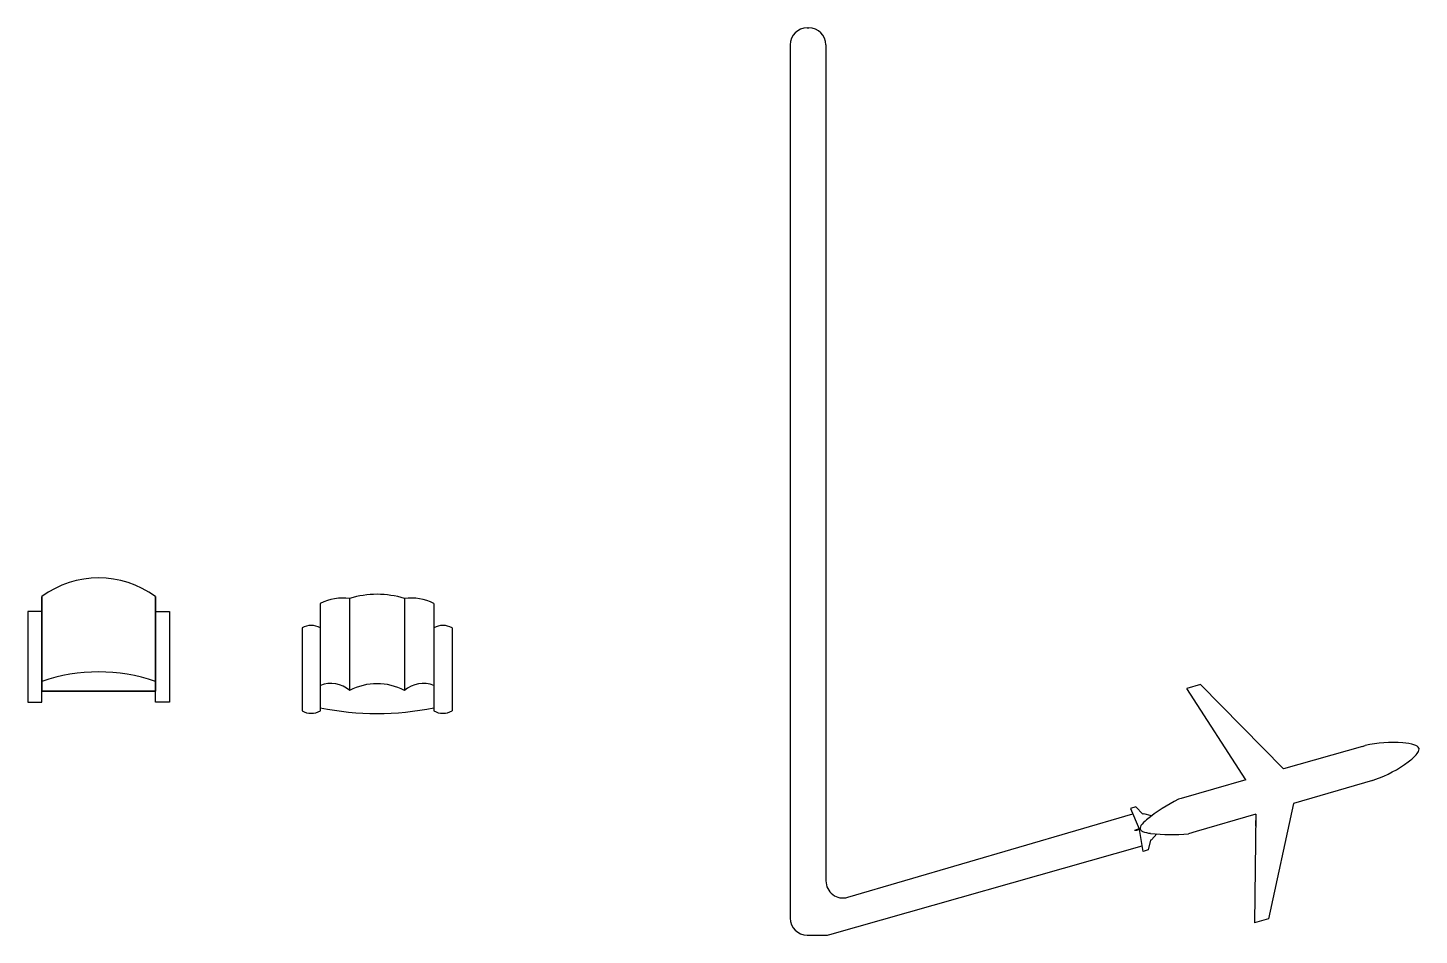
# Model space of a CAD drawing. Header units: millimetres. Extents: x 2042.9 to 2104.2, y 1596.9 to 1636.9.
import ezdxf

# ---------------------------------------------------------------- set-up
doc = ezdxf.new("R2010")
doc.units = ezdxf.units.MM
doc.layers.add('fotele', color=7, linetype='Continuous')

msp = doc.modelspace()

# ---------------------------------------------------------------- linework, layer by layer
for p, q in [((2077.204, 1636.931), (2077.275, 1636.931)), ((2076.454, 1636.181), (2076.454, 1611.931)), ((2078.025, 1636.181), (2078.025, 1599.32)), ((2076.454, 1611.931), (2076.454, 1597.681)), ((2094.534, 1607.979), (2093.922, 1607.802)), ((2098.181, 1604.26), (2094.534, 1607.979)), ((2096.523, 1603.781), (2093.922, 1607.802)), ((2101.666, 1605.255), (2098.181, 1604.26)), ((2101.666, 1605.255), (2101.781, 1605.288)), ((2101.666, 1605.255), (2101.781, 1605.288)), ((2096.523, 1603.781), (2093.675, 1602.958)), ((2102.099, 1603.756), (2098.62, 1602.74)), ((2102.099, 1603.756), (2102.214, 1603.79)), ((2102.099, 1603.756), (2102.214, 1603.79)), ((2093.675, 1602.958), (2093.558, 1602.924)), ((2093.675, 1602.958), (2093.558, 1602.924)), ((2091.681, 1602.586), (2091.449, 1602.519)), ((2091.449, 1602.519), (2091.829, 1601.619)), ((2091.99, 1602.272), (2091.681, 1602.586)), ((2098.62, 1602.74), (2097.519, 1597.648)), ((2078.986, 1598.6), (2091.548, 1602.284)), ((2092.036, 1602.285), (2091.99, 1602.272)), ((2092.37, 1602.187), (2092.036, 1602.285)), ((2096.962, 1602.272), (2094.34, 1601.503)), ((2096.962, 1602.261), (2096.906, 1597.471)), ((2096.962, 1602.261), (2096.956, 1601.737)), ((2091.697, 1601.581), (2091.624, 1601.544)), ((2091.707, 1601.548), (2091.626, 1601.54)), ((2091.829, 1601.619), (2091.697, 1601.581)), ((2091.838, 1601.586), (2091.707, 1601.548)), ((2091.997, 1600.622), (2091.838, 1601.586)), ((2092.323, 1601.12), (2092.229, 1600.689)), ((2092.369, 1601.133), (2092.323, 1601.12)), ((2092.599, 1601.394), (2092.369, 1601.133)), ((2094.34, 1601.503), (2093.997, 1601.404)), ((2094.34, 1601.503), (2093.997, 1601.404)), ((2078.197, 1596.959), (2091.956, 1600.873)), ((2092.229, 1600.689), (2091.997, 1600.622)), ((2097.519, 1597.648), (2096.906, 1597.471)), ((2077.204, 1596.931), (2077.992, 1596.931))]:
    msp.add_line(p, q)
for centre, radius, start, end in [((2077.204, 1636.181), 0.75, 90, 180), ((2077.275, 1636.181), 0.75, 0, 90), ((2103.017, 1599.856), 5.571, 85.62617, 102.81627), ((2103.017, 1599.856), 5.571, 85.62617, 102.81627), ((2103.29, 1603.085), 2.331, 73.01056, 86.26241), ((2103.29, 1603.085), 2.331, 73.01056, 86.26241), ((2102.315, 1606.458), 2.331, 305.96509, 319.21694), ((2102.315, 1606.458), 2.331, 305.96509, 319.21694), ((2103.805, 1604.899), 0.446, 39.31034, 68.19018), ((2103.805, 1604.899), 0.446, 39.31034, 68.19018), ((2103.719, 1605.198), 0.446, 324.03732, 352.91715), ((2103.719, 1605.198), 0.446, 324.03732, 352.91715), ((2104.113, 1605.15), 0.0496, 351.60309, 40.62441), ((2104.113, 1605.15), 0.0496, 351.60309, 40.62441), ((2100.362, 1609.044), 5.571, 289.41123, 306.60133), ((2100.362, 1609.044), 5.571, 289.41123, 306.60133), ((2097.053, 1595.963), 7.79, 116.6624, 128.94702), ((2097.053, 1595.963), 7.79, 116.6624, 128.94702), ((2092.053, 1601.65), 0.184, 142.7829, 180.85141), ((2092.053, 1601.65), 0.184, 142.7829, 180.85141), ((2093.203, 1600.762), 1.637, 129.74256, 142.38979), ((2093.203, 1600.762), 1.637, 129.74256, 142.38979), ((2092.002, 1601.651), 0.133, 181.7956, 210.4319), ((2092.002, 1601.651), 0.133, 181.7956, 210.4319), ((2092.045, 1601.68), 0.184, 211.37609, 249.4446), ((2092.045, 1601.68), 0.184, 211.37609, 249.4446), ((2092.544, 1603.044), 1.637, 249.83771, 262.48494), ((2092.544, 1603.044), 1.637, 249.83771, 262.48494), ((2093.241, 1609.157), 7.79, 263.28048, 275.5651), ((2093.241, 1609.157), 7.79, 263.28048, 275.5651), ((2078.775, 1599.32), 0.75, 180, 286.34728), ((2077.204, 1597.681), 0.75, 180, 270), ((2077.992, 1597.681), 0.75, 270, 285.88022)]:
    msp.add_arc(centre, radius, start, end)
at = {"layer": 'fotele'}
for p, q in [((2043.484, 1611.855), (2043.484, 1610.867)), ((2048.484, 1611.855), (2048.484, 1610.867)), ((2055.752, 1611.555), (2055.752, 1606.821)), ((2057.044, 1611.779), (2057.044, 1607.717)), ((2059.46, 1611.779), (2059.46, 1607.717)), ((2060.752, 1611.555), (2060.752, 1606.957)), ((2060.752, 1611.555), (2060.752, 1606.821)), ((2043.484, 1611.202), (2042.866, 1611.202)), ((2042.866, 1611.202), (2042.866, 1607.683)), ((2048.484, 1611.202), (2049.103, 1611.202)), ((2049.103, 1611.202), (2049.103, 1607.683)), ((2054.947, 1610.476), (2054.947, 1606.821)), ((2061.557, 1610.476), (2061.557, 1606.821)), ((2042.866, 1607.683), (2042.866, 1607.202)), ((2042.866, 1607.202), (2043.484, 1607.202)), ((2043.484, 1607.202), (2043.484, 1607.683)), ((2048.484, 1607.202), (2048.484, 1607.683)), ((2049.103, 1607.202), (2048.484, 1607.202)), ((2049.103, 1607.683), (2049.103, 1607.202))]:
    msp.add_line(p, q, dxfattribs=at)
for points in [[(2043.484, 1611.855), (2043.484, 1607.683), (2048.484, 1607.683), (2048.484, 1611.855)], [(2048.484, 1611.855), (2048.484, 1607.683), (2043.484, 1607.683), (2043.484, 1611.855)]]:
    msp.add_lwpolyline(points, dxfattribs=at)
for centre, radius, start, end in [((2045.984, 1608.495), 4.188, 53.34534, 126.65466), ((2045.984, 1608.495), 4.188, 53.34534, 126.65466), ((2056.784, 1609.434), 2.359, 83.67698, 115.94556), ((2058.252, 1607.769), 4.188, 73.23578, 106.76422), ((2058.252, 1607.769), 4.188, 73.23578, 106.76422), ((2059.72, 1609.434), 2.359, 64.05444, 96.32302), ((2055.35, 1609.791), 0.794, 59.54907, 120.45093), ((2061.155, 1609.791), 0.794, 59.54907, 120.45093), ((2045.984, 1600.897), 7.642, 70.90593, 109.09407), ((2045.984, 1600.897), 7.642, 70.90593, 109.09407), ((2056.226, 1606.803), 1.227, 48.12923, 112.70651), ((2058.252, 1605.444), 2.574, 62.01441, 117.98559), ((2060.279, 1606.803), 1.227, 67.29349, 131.87077), ((2060.279, 1606.803), 1.227, 67.29349, 131.87077), ((2055.35, 1607.506), 0.794, 239.54907, 300.45093), ((2058.252, 1619.099), 12.397, 258.36564, 281.63436), ((2058.252, 1619.099), 12.397, 258.36564, 281.63436), ((2061.155, 1607.506), 0.794, 239.54907, 300.45093)]:
    msp.add_arc(centre, radius, start, end, dxfattribs=at)

doc.saveas('drawing.dxf')
